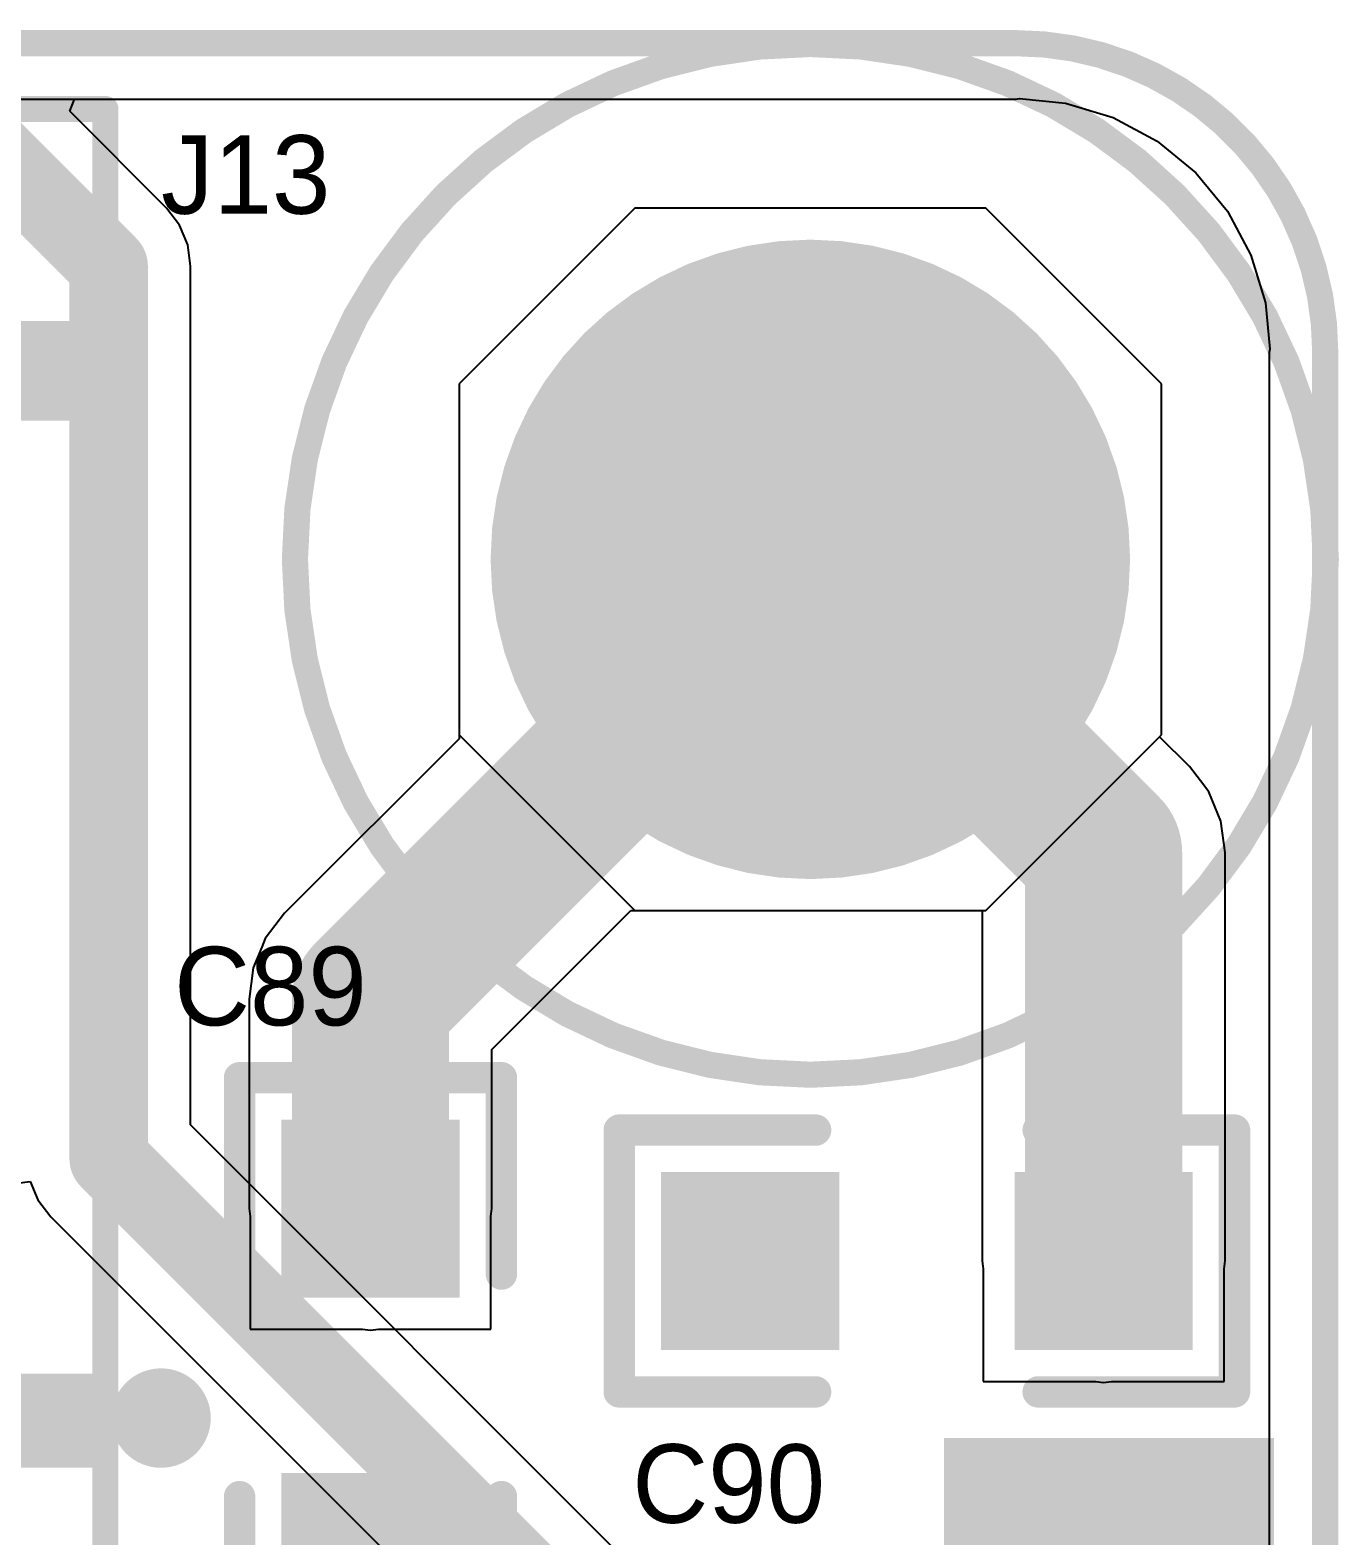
# Model space of a CAD drawing. Extents: x 1012 to 1122, y 1012 to 1122.
# Drawn here: x 1109.22 to 1121.91, y 1107.31 to 1121.92 of the extents above; entities that cross this region are included whole.
import ezdxf

# ---------------------------------------------------------------- set-up
doc = ezdxf.new("R2010")
doc.units = 0
doc.layers.get('0').update_dxf_attribs({"linetype": 'CONTINUOUS'})
for name, color, linetype in [('BOTTOMLAYER', 5, 'CONTINUOUS'), ('BOTTOMSOLDER', 6, 'CONTINUOUS'), ('KEEPOUTLAYER', 6, 'CONTINUOUS'), ('MECHANICAL1', 6, 'CONTINUOUS'), ('MULTILAYER', 9, 'CONTINUOUS'), ('TOPLAYER', 1, 'CONTINUOUS'), ('TOPOVERLAY', 2, 'CONTINUOUS'), ('TOPPASTE', 8, 'CONTINUOUS'), ('TOPSOLDER', 216, 'CONTINUOUS')]:
    doc.layers.add(name, color=color, linetype=linetype)

# ---------------------------------------------------------------- blocks, each defined once
blk = doc.blocks.new('MOLEX532610571_109')
at = {"layer": 'BOTTOMLAYER'}
for points in [[(-3.85, -4.6), (-1.75, -4.6), (-3.85, -1.6), (-1.75, -1.6)], [(6.75, -4.6), (8.85, -4.6), (6.75, -1.6), (8.85, -1.6)]]:
    blk.add_solid(points, dxfattribs=at)
at = {"layer": 'BOTTOMSOLDER'}
for points in [[(-3.952, -4.702), (-1.648, -4.702), (-3.952, -1.498), (-1.648, -1.498)], [(6.648, -4.702), (8.952, -4.702), (6.648, -1.498), (8.952, -1.498)]]:
    blk.add_solid(points, dxfattribs=at)
at = {"layer": 'MULTILAYER'}
for points in [[(-3.85, -4.6), (-1.75, -4.6), (-3.85, -1.6), (-1.75, -1.6)], [(6.75, -4.6), (8.85, -4.6), (6.75, -1.6), (8.85, -1.6)]]:
    blk.add_solid(points, dxfattribs=at)
at = {"layer": 'TOPLAYER'}
for points in [[(-0.4, -1), (0.4, -1), (-0.4, 1), (0.4, 1)], [(0.85, -1), (1.65, -1), (0.85, 1), (1.65, 1)], [(2.1, -1), (2.9, -1), (2.1, 1), (2.9, 1)], [(3.35, -1), (4.15, -1), (3.35, 1), (4.15, 1)], [(4.6, -1), (5.4, -1), (4.6, 1), (5.4, 1)], [(-3.85, -4.6), (-1.75, -4.6), (-3.85, -1.6), (-1.75, -1.6)], [(6.75, -4.6), (8.85, -4.6), (6.75, -1.6), (8.85, -1.6)]]:
    blk.add_solid(points, dxfattribs=at)
at = {"layer": 'TOPOVERLAY', "const_width": 0.254}
for points in [[(-0.635, 1.905), (0, 1.27)], [(-0.635, 1.905), (0.635, 1.905)], [(0.635, 1.905), (0, 1.27)], [(-1.5, -1.2), (-1.5, -5.2)], [(-1.5, -1.2), (6.5, -1.2)], [(6.5, -1.2), (6.5, -5.2)], [(-1.5, -5.2), (6.5, -5.2)]]:
    blk.add_lwpolyline(points, dxfattribs=at)
at = {"layer": 'TOPOVERLAY', "const_width": 0.127}
for points in [[(-0.699, 1.905, 1), (-0.572, 1.905, 1)], [(-0.699, 1.905, 1), (-0.572, 1.905, 1)], [(0.572, 1.905, 1), (0.699, 1.905, 1)], [(0.572, 1.905, 1), (0.699, 1.905, 1)], [(-0.064, 1.27, 1), (0.064, 1.27, 1)], [(-0.064, 1.27, 1), (0.064, 1.27, 1)], [(-1.564, -1.2, 1), (-1.437, -1.2, 1)], [(-1.564, -1.2, 1), (-1.437, -1.2, 1)], [(6.436, -1.2, 1), (6.563, -1.2, 1)], [(6.436, -1.2, 1), (6.563, -1.2, 1)], [(-1.564, -5.2, 1), (-1.437, -5.2, 1)], [(-1.564, -5.2, 1), (-1.437, -5.2, 1)], [(6.436, -5.2, 1), (6.563, -5.2, 1)], [(6.436, -5.2, 1), (6.563, -5.2, 1)]]:
    blk.add_lwpolyline(points, format="xyb", close=True, dxfattribs=at)
at = {"layer": 'TOPPASTE'}
for points in [[(-0.4, -1), (0.4, -1), (-0.4, 1), (0.4, 1)], [(0.85, -1), (1.65, -1), (0.85, 1), (1.65, 1)], [(2.1, -1), (2.9, -1), (2.1, 1), (2.9, 1)], [(3.35, -1), (4.15, -1), (3.35, 1), (4.15, 1)], [(4.6, -1), (5.4, -1), (4.6, 1), (5.4, 1)]]:
    blk.add_solid(points, dxfattribs=at)
at = {"layer": 'TOPSOLDER'}
for points in [[(-0.502, -1.102), (0.502, -1.102), (-0.502, 1.102), (0.502, 1.102)], [(0.748, -1.102), (1.752, -1.102), (0.748, 1.102), (1.752, 1.102)], [(1.998, -1.102), (3.002, -1.102), (1.998, 1.102), (3.002, 1.102)], [(3.248, -1.102), (4.252, -1.102), (3.248, 1.102), (4.252, 1.102)], [(4.498, -1.102), (5.502, -1.102), (4.498, 1.102), (5.502, 1.102)], [(-3.952, -4.702), (-1.648, -4.702), (-3.952, -1.498), (-1.648, -1.498)], [(6.648, -4.702), (8.952, -4.702), (6.648, -1.498), (8.952, -1.498)]]:
    blk.add_solid(points, dxfattribs=at)
blk = doc.blocks.new('CON9_2_54MM_118')
at = {"layer": 'TOPOVERLAY', "const_width": 0.254}
for points in [[(22.86, 1.999996), (-2.54, 1.999996)], [(-2.54, -3.500018), (-2.54, 1.999996)]]:
    blk.add_lwpolyline(points, dxfattribs=at)
at = {"layer": 'TOPOVERLAY', "const_width": 0.127}
blk.add_lwpolyline([(-2.6035, 1.999996, 1), (-2.4765, 1.999996, 1)], format="xyb", close=True, dxfattribs=at)
blk.add_lwpolyline([(-2.6035, 1.999996, 1), (-2.4765, 1.999996, 1)], format="xyb", close=True, dxfattribs=at)
at = {"layer": 'TOPOVERLAY'}
for points in [[(-0.4826, 1.1176), (0.4826, 1.1176), (-0.4826, 1.999996), (0.4826, 1.999996)], [(9.7282, 1.0414), (10.6426, 1.0414), (9.7282, 1.923796), (10.6426, 1.923796)]]:
    blk.add_solid(points, dxfattribs=at)
blk = doc.blocks.new('CC1206_272')
at = {"layer": 'TOPLAYER'}
for points in [[(-0.762, -0.762), (0.762, -0.762), (-0.762, 0.762), (0.762, 0.762)], [(2.667, -0.762), (4.191, -0.762), (2.667, 0.762), (4.191, 0.762)]]:
    blk.add_solid(points, dxfattribs=at)
at = {"layer": 'TOPOVERLAY', "const_width": 0.3048}
for points in [[(0.635, 1.27), (-1.27, 1.27)], [(-1.27, -1.27), (-1.27, 1.27)], [(4.699, 1.27), (2.794, 1.27)], [(4.699, -1.27), (4.699, 1.27)], [(0.635, -1.27), (-1.27, -1.27)], [(4.699, -1.27), (2.794, -1.27)]]:
    blk.add_lwpolyline(points, dxfattribs=at)
at = {"layer": 'TOPOVERLAY', "const_width": 0.1524}
for points in [[(-1.3462, 1.27, 1), (-1.1938, 1.27, 1)], [(-1.3462, 1.27, 1), (-1.1938, 1.27, 1)], [(0.5588, 1.27, 1), (0.7112, 1.27, 1)], [(2.7178, 1.27, 1), (2.8702, 1.27, 1)], [(4.6228, 1.27, 1), (4.7752, 1.27, 1)], [(4.6228, 1.27, 1), (4.7752, 1.27, 1)], [(-1.3462, -1.27, 1), (-1.1938, -1.27, 1)], [(-1.3462, -1.27, 1), (-1.1938, -1.27, 1)], [(0.5588, -1.27, 1), (0.7112, -1.27, 1)], [(2.7178, -1.27, 1), (2.8702, -1.27, 1)], [(4.6228, -1.27, 1), (4.7752, -1.27, 1)], [(4.6228, -1.27, 1), (4.7752, -1.27, 1)]]:
    blk.add_lwpolyline(points, format="xyb", close=True, dxfattribs=at)
at = {"layer": 'TOPPASTE'}
for points in [[(-0.762, -0.762), (0.762, -0.762), (-0.762, 0.762), (0.762, 0.762)], [(2.667, -0.762), (4.191, -0.762), (2.667, 0.762), (4.191, 0.762)]]:
    blk.add_solid(points, dxfattribs=at)
at = {"layer": 'TOPSOLDER'}
for points in [[(-0.8636, -0.8636), (0.8636, -0.8636), (-0.8636, 0.8636), (0.8636, 0.8636)], [(2.5654, -0.8636), (4.2926, -0.8636), (2.5654, 0.8636), (4.2926, 0.8636)]]:
    blk.add_solid(points, dxfattribs=at)
blk = doc.blocks.new('CC1206_273')
at = {"layer": 'TOPLAYER'}
for points in [[(-0.762, -0.762), (0.762, -0.762), (-0.762, 0.762), (0.762, 0.762)], [(2.667, -0.762), (4.191, -0.762), (2.667, 0.762), (4.191, 0.762)]]:
    blk.add_solid(points, dxfattribs=at)
at = {"layer": 'TOPOVERLAY', "const_width": 0.3048}
for points in [[(0.635, 1.27), (-1.27, 1.27)], [(-1.27, 1.27), (-1.27, -1.27)], [(4.699, 1.27), (2.794, 1.27)], [(4.699, 1.27), (4.699, -1.27)], [(0.635, -1.27), (-1.27, -1.27)], [(4.699, -1.27), (2.794, -1.27)]]:
    blk.add_lwpolyline(points, dxfattribs=at)
at = {"layer": 'TOPOVERLAY', "const_width": 0.1524}
for points in [[(-1.3462, 1.27, 1), (-1.1938, 1.27, 1)], [(-1.3462, 1.27, 1), (-1.1938, 1.27, 1)], [(0.5588, 1.27, 1), (0.7112, 1.27, 1)], [(2.7178, 1.27, 1), (2.8702, 1.27, 1)], [(4.6228, 1.27, 1), (4.7752, 1.27, 1)], [(4.6228, 1.27, 1), (4.7752, 1.27, 1)], [(-1.3462, -1.27, 1), (-1.1938, -1.27, 1)], [(-1.3462, -1.27, 1), (-1.1938, -1.27, 1)], [(0.5588, -1.27, 1), (0.7112, -1.27, 1)], [(2.7178, -1.27, 1), (2.8702, -1.27, 1)], [(4.6228, -1.27, 1), (4.7752, -1.27, 1)], [(4.6228, -1.27, 1), (4.7752, -1.27, 1)]]:
    blk.add_lwpolyline(points, format="xyb", close=True, dxfattribs=at)
at = {"layer": 'TOPPASTE'}
for points in [[(-0.762, -0.762), (0.762, -0.762), (-0.762, 0.762), (0.762, 0.762)], [(2.667, -0.762), (4.191, -0.762), (2.667, 0.762), (4.191, 0.762)]]:
    blk.add_solid(points, dxfattribs=at)
at = {"layer": 'TOPSOLDER'}
for points in [[(-0.8636, -0.8636), (0.8636, -0.8636), (-0.8636, 0.8636), (0.8636, 0.8636)], [(2.5654, -0.8636), (4.2926, -0.8636), (2.5654, 0.8636), (4.2926, 0.8636)]]:
    blk.add_solid(points, dxfattribs=at)

msp = doc.modelspace()

# ---------------------------------------------------------------- linework, layer by layer
at = {"layer": 'BOTTOMLAYER'}
for p, q in [((1109.602, 1121.134), (1109.65, 1121.251)), ((1109.65, 1121.251), (1118.782, 1121.251)), ((1118.782, 1121.251), (1118.815, 1121.257)), ((1118.782, 1121.251), (1118.782, 1121.251)), ((1118.782, 1121.251), (1118.782, 1121.251)), ((1118.815, 1121.257), (1119.263, 1121.213)), ((1110.542, 1120.194), (1109.602, 1121.134)), ((1119.263, 1121.213), (1119.726, 1121.073)), ((1119.726, 1121.073), (1120.152, 1120.845)), ((1120.152, 1120.845), (1120.526, 1120.538)), ((1120.526, 1120.538), (1120.833, 1120.165)), ((1110.668, 1120.029), (1110.542, 1120.194)), ((1115.084, 1120.194), (1113.381, 1118.49)), ((1118.49, 1120.194), (1115.084, 1120.194)), ((1120.194, 1118.49), (1118.49, 1120.194)), ((1120.833, 1120.165), (1121.06, 1119.738)), ((1110.747, 1119.838), (1110.668, 1120.029)), ((1110.774, 1119.632), (1110.747, 1119.838)), ((1110.774, 1111.3), (1110.774, 1119.632)), ((1121.06, 1119.738), (1121.201, 1119.276)), ((1121.201, 1119.276), (1121.245, 1118.827)), ((1121.245, 1118.827), (1121.239, 1118.795)), ((1121.239, 1118.795), (1121.239, 1081.319)), ((1113.381, 1118.49), (1113.381, 1115.084)), ((1120.194, 1115.084), (1120.194, 1118.49)), ((1113.381, 1115.084), (1115.084, 1113.381)), ((1118.49, 1113.381), (1120.194, 1115.084)), ((1115.084, 1113.381), (1118.49, 1113.381)), ((1115.622, 1106.452), (1110.774, 1111.3)), ((1109.092, 1110.736), (1109.218, 1110.752)), ((1109.218, 1110.752), (1109.292, 1110.574)), ((1109.292, 1110.574), (1109.418, 1110.409)), ((1109.418, 1110.409), (1114.266, 1105.562))]:
    msp.add_line(p, q, dxfattribs=at)
at = {"layer": 'BOTTOMLAYER', "const_width": 0.762}
for points in [[(1108.837, 1120.775), (1109.98, 1119.632)], [(1109.98, 1110.971), (1109.98, 1119.632)], [(1109.98, 1110.971), (1115.06, 1105.891)]]:
    msp.add_lwpolyline(points, dxfattribs=at)
at = {"layer": 'BOTTOMLAYER'}
for points, const_width in [([(1109.79, 1119.632, 1), (1110.17, 1119.632, 1)], 0.381), ([(1109.79, 1119.632, 1), (1110.17, 1119.632, 1)], 0.381), ([(1115.287, 1116.787, 1), (1118.287, 1116.787, 1)], 3), ([(1109.79, 1110.971, 1), (1110.17, 1110.971, 1)], 0.381), ([(1109.79, 1110.971, 1), (1110.17, 1110.971, 1)], 0.381), ([(1110.297, 1108.456, 1), (1110.678, 1108.456, 1)], 0.381)]:
    msp.add_lwpolyline(points, format="xyb", close=True, dxfattribs=dict(at, const_width=const_width))
at = {"layer": 'BOTTOMSOLDER'}
for points, const_width in [([(1115.236, 1116.787, 1), (1118.338, 1116.787, 1)], 3.102), ([(1110.247, 1108.456, 1), (1110.729, 1108.456, 1)], 0.483)]:
    msp.add_lwpolyline(points, format="xyb", close=True, dxfattribs=dict(at, const_width=const_width))
at = {"layer": 'KEEPOUTLAYER', "const_width": 0.254}
for points in [[(1014.782, 1121.795), (1118.782, 1121.795)], [(1121.782, 1014.795), (1121.782, 1118.795)]]:
    msp.add_lwpolyline(points, dxfattribs=at)
at = {"layer": 'KEEPOUTLAYER', "const_width": 0.127}
for points in [[(1118.719, 1121.795, 1), (1118.846, 1121.795, 1)], [(1118.719, 1121.795, 1), (1118.846, 1121.795, 1)], [(1121.719, 1118.795, 1), (1121.846, 1118.795, 1)], [(1121.719, 1118.795, 1), (1121.846, 1118.795, 1)]]:
    msp.add_lwpolyline(points, format="xyb", close=True, dxfattribs=at)
at = {"layer": 'KEEPOUTLAYER', "const_width": 0.254}
msp.add_lwpolyline([(1118.782, 1121.795, -0.414214), (1121.782, 1118.795)], format="xyb", dxfattribs=at)
at = {"layer": 'MECHANICAL1', "const_width": 0.254}
for points in [[(1014.782, 1121.795), (1118.782, 1121.795)], [(1121.782, 1014.795), (1121.782, 1118.795)]]:
    msp.add_lwpolyline(points, dxfattribs=at)
at = {"layer": 'MECHANICAL1', "const_width": 0.127}
for points in [[(1118.719, 1121.795, 1), (1118.846, 1121.795, 1)], [(1118.719, 1121.795, 1), (1118.846, 1121.795, 1)], [(1121.719, 1118.795, 1), (1121.846, 1118.795, 1)], [(1121.719, 1118.795, 1), (1121.846, 1118.795, 1)]]:
    msp.add_lwpolyline(points, format="xyb", close=True, dxfattribs=at)
at = {"layer": 'MECHANICAL1', "const_width": 0.254}
msp.add_lwpolyline([(1118.782, 1121.795, -0.414214), (1121.782, 1118.795)], format="xyb", dxfattribs=at)
at = {"layer": 'MULTILAYER'}
for points, const_width in [([(1115.287, 1116.787, 1), (1118.287, 1116.787, 1)], 3), ([(1110.297, 1108.456, 1), (1110.678, 1108.456, 1)], 0.381)]:
    msp.add_lwpolyline(points, format="xyb", close=True, dxfattribs=dict(at, const_width=const_width))
at = {"layer": 'TOPLAYER'}
for p, q in [((1070.696, 1121.251), (1118.782, 1121.251)), ((1118.782, 1121.251), (1118.815, 1121.257)), ((1118.782, 1121.251), (1118.782, 1121.251)), ((1118.782, 1121.251), (1118.782, 1121.251)), ((1118.815, 1121.257), (1119.263, 1121.213)), ((1119.263, 1121.213), (1119.726, 1121.073)), ((1119.726, 1121.073), (1120.152, 1120.845)), ((1120.152, 1120.845), (1120.526, 1120.538)), ((1120.526, 1120.538), (1120.833, 1120.165)), ((1115.084, 1120.194), (1113.381, 1118.49)), ((1118.49, 1120.194), (1115.084, 1120.194)), ((1120.194, 1118.49), (1118.49, 1120.194)), ((1120.833, 1120.165), (1121.06, 1119.738)), ((1121.06, 1119.738), (1121.201, 1119.276)), ((1121.201, 1119.276), (1121.245, 1118.827)), ((1121.245, 1118.827), (1121.239, 1118.795)), ((1121.239, 1118.795), (1121.239, 1073.671)), ((1113.381, 1118.49), (1113.381, 1115.084)), ((1120.194, 1115.084), (1120.194, 1118.49)), ((1113.381, 1115.084), (1113.381, 1115.084)), ((1113.381, 1115.084), (1113.381, 1115.084)), ((1113.381, 1115.084), (1113.381, 1115.047)), ((1120.175, 1115.066), (1120.194, 1115.084)), ((1113.381, 1115.047), (1111.687, 1113.353)), ((1120.465, 1114.776), (1120.175, 1115.066)), ((1120.571, 1114.638), (1120.465, 1114.776)), ((1120.465, 1114.776), (1120.465, 1114.776)), ((1120.653, 1114.532), (1120.571, 1114.638)), ((1120.77, 1114.247), (1120.653, 1114.532)), ((1120.81, 1113.942), (1120.77, 1114.247)), ((1120.81, 1109.98), (1120.81, 1113.942)), ((1111.687, 1113.353), (1111.499, 1113.109)), ((1113.698, 1112.032), (1115.047, 1113.381)), ((1115.047, 1113.381), (1115.084, 1113.381)), ((1115.084, 1113.381), (1115.084, 1113.381)), ((1115.084, 1113.381), (1115.084, 1113.381)), ((1115.084, 1113.381), (1118.454, 1113.381)), ((1118.454, 1113.381), (1118.454, 1109.98)), ((1111.499, 1113.109), (1111.465, 1113.026)), ((1111.465, 1113.026), (1111.382, 1112.825)), ((1111.382, 1112.825), (1111.362, 1112.673)), ((1111.362, 1112.673), (1111.342, 1112.52)), ((1111.342, 1112.52), (1111.342, 1112.52)), ((1111.342, 1112.52), (1111.342, 1110.488)), ((1113.698, 1110.488), (1113.698, 1112.032)), ((1111.342, 1110.488), (1111.352, 1110.411)), ((1111.352, 1110.411), (1111.352, 1109.32)), ((1113.688, 1110.411), (1113.698, 1110.488)), ((1113.688, 1109.32), (1113.688, 1110.411)), ((1118.454, 1109.98), (1118.464, 1109.903)), ((1120.8, 1109.903), (1120.81, 1109.98)), ((1118.464, 1109.903), (1118.464, 1108.812)), ((1120.8, 1108.812), (1120.8, 1109.903)), ((1111.352, 1109.32), (1112.443, 1109.32)), ((1112.443, 1109.32), (1112.52, 1109.31)), ((1112.52, 1109.31), (1112.597, 1109.32)), ((1112.597, 1109.32), (1113.688, 1109.32)), ((1118.464, 1108.812), (1119.555, 1108.812)), ((1119.555, 1108.812), (1119.632, 1108.802)), ((1119.632, 1108.802), (1119.709, 1108.812)), ((1119.709, 1108.812), (1120.8, 1108.812))]:
    msp.add_line(p, q, dxfattribs=at)
for points, const_width in [([(1115.287, 1116.787, 1), (1118.287, 1116.787, 1)], 3), ([(1116.406, 1116.787, 1), (1117.168, 1116.787, 1)], 0.762), ([(1116.406, 1116.787, 1), (1117.168, 1116.787, 1)], 0.762), ([(1119.251, 1113.942, 1), (1120.013, 1113.942, 1)], 0.762), ([(1119.251, 1113.942, 1), (1120.013, 1113.942, 1)], 0.762), ([(1112.139, 1112.52, 1), (1112.901, 1112.52, 1)], 0.762), ([(1112.139, 1112.52, 1), (1112.901, 1112.52, 1)], 0.762), ([(1112.139, 1110.488, 1), (1112.901, 1110.488, 1)], 0.762), ([(1119.251, 1109.98, 1), (1120.013, 1109.98, 1)], 0.762), ([(1110.297, 1108.456, 1), (1110.678, 1108.456, 1)], 0.381)]:
    msp.add_lwpolyline(points, format="xyb", close=True, dxfattribs=dict(at, const_width=const_width))
at = {"layer": 'TOPLAYER', "const_width": 1.524}
for points in [[(1112.52, 1112.52), (1116.787, 1116.787)], [(1116.787, 1116.787), (1119.632, 1113.942)], [(1119.632, 1109.98), (1119.632, 1113.942)], [(1112.52, 1110.488), (1112.52, 1112.52)]]:
    msp.add_lwpolyline(points, dxfattribs=at)
at = {"layer": 'TOPOVERLAY'}
for points, const_width in [([(1121.787, 1116.787, 1), (1111.787, 1116.787, 1)], 0.254), ([(1111.724, 1116.787, 1), (1111.851, 1116.787, 1)], 0.127), ([(1121.724, 1116.787, 1), (1121.851, 1116.787, 1)], 0.127)]:
    msp.add_lwpolyline(points, format="xyb", close=True, dxfattribs=dict(at, const_width=const_width))
at = {"layer": 'TOPSOLDER'}
for points, const_width in [([(1115.236, 1116.787, 1), (1118.338, 1116.787, 1)], 3.102), ([(1110.247, 1108.456, 1), (1110.729, 1108.456, 1)], 0.483)]:
    msp.add_lwpolyline(points, format="xyb", close=True, dxfattribs=dict(at, const_width=const_width))

# ---------------------------------------------------------------- block references
for name, p, rotation in [('CON9_2_54MM_118', (1107.948, 1118.616), 270), ('CC1206_272', (1112.52, 1110.488), 270), ('CC1206_273', (1119.632, 1109.98), 180), ('MOLEX532610571_109', (1116.584, 1099.312), 90)]:
    msp.add_blockref(name, p, dxfattribs=dict(rotation=rotation))

# ---------------------------------------------------------------- texts
at = {"layer": 'TOPOVERLAY'}
for s, p in [('J13', (1110.488, 1120.14)), ('C89', (1110.615, 1112.266)), ('C90', (1115.06, 1107.44))]:
    msp.add_text(s, height=0.762, dxfattribs=at).set_placement(p)

doc.saveas('drawing.dxf')
